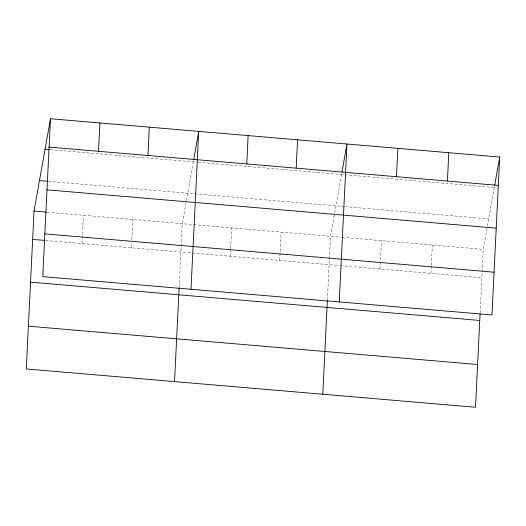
<?xml version="1.0" encoding="UTF-8"?>
<svg xmlns="http://www.w3.org/2000/svg" width="526" height="526" viewBox="0 0 526 526"><rect width="100%" height="100%" fill="white"/><g stroke="black" fill="none" stroke-linecap="round" stroke-linejoin="round"><path stroke-width="0.39" stroke-dasharray="2.63 1.97" d="M82.049 243.604L83.437 215.259M131.467 247.818L131.704 242.959M131.862 239.725L132.848 219.474M179.142 287.531L182.266 223.688L186.27 201.241M230.289 256.247L230.651 248.962M230.69 248.154L231.677 227.903M279.707 260.462L281.094 232.117M327.382 300.175L330.506 236.332L334.51 213.885M380.028 269.023L381.416 240.671M430.945 273.362L431.3 266.071M431.34 265.262L432.326 245.017M480.12 313.2L483.243 249.357L487.24 226.916M186.408 200.445L193.581 160.239M334.654 213.083L341.821 172.883M487.385 226.114L494.552 185.908M49.911 149.614L197.342 162.192M198.151 162.258L494.269 187.512M48.366 181.345L344.017 206.56M344.826 206.626L488.674 218.895M46.985 212.149L341.012 237.226M341.821 237.298L483.243 249.357M45.598 240.5L339.625 265.577M340.434 265.643L481.855 277.702"/><path stroke-width="0.79" d="M50.483 118.738L42.757 276.643L491.974 314.956L499.7 157.05L50.483 118.738L34.026 211.044L26.3 368.95L475.517 407.262L480.08 314.002M98.513 151.297L99.894 122.953M147.924 155.512L149.312 127.167M174.54 381.593L179.103 288.333M191.004 289.287L198.723 131.382L193.719 159.437M246.753 163.941L248.14 135.596M296.164 168.156L297.552 139.811M322.786 394.237L327.343 300.977M339.244 301.931L346.969 144.025L341.966 172.081M396.492 176.71L397.88 148.365M447.402 181.056L448.79 152.711M494.696 185.106L499.7 157.05M49.096 147.083L498.313 185.395M45.052 149.2L49.102 149.548M39.457 180.582L47.557 181.273M47.005 189.84L496.222 228.153M34.026 211.044L46.176 212.083M44.848 233.886L494.065 272.198M32.638 239.389L44.789 240.428M30.547 282.146L479.765 320.459M28.391 326.192L477.608 364.505"/></g></svg>
